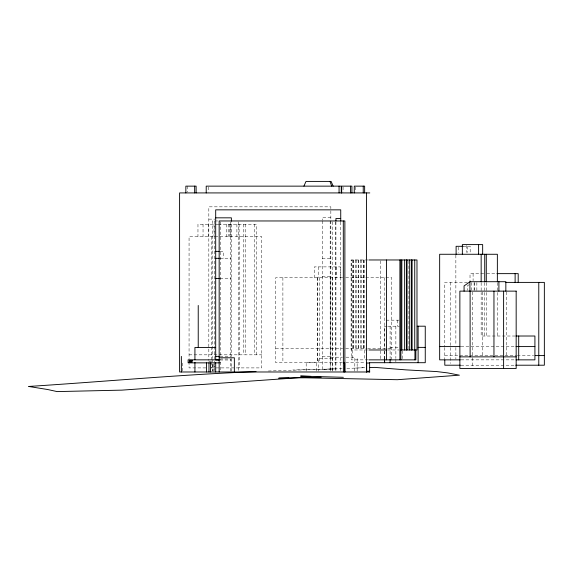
<?xml version="1.0" encoding="UTF-8"?>
<svg xmlns="http://www.w3.org/2000/svg" width="573" height="573" viewBox="0 0 573 573"><rect width="100%" height="100%" fill="white"/><g stroke="black" fill="none" stroke-linecap="round" stroke-linejoin="round"><path stroke-width="0.43" stroke-dasharray="2.87 2.15" d="M469.351 284.523L467.346 285.934L467.346 290.26M268.35 371.003L334.109 368.912L292.867 369.965M355.339 368.088L365.094 367.694L345.576 368.475M324.275 369.306L342.074 368.604M330.843 217.425L322.234 217.425L322.234 220.082M208.823 219.13L214.975 219.13M217.711 220.963L212.461 220.963L212.461 358.576M218.077 224.215L197.964 224.215L197.964 236.613M218.292 224.215L256.21 224.215L256.21 354.83M463.02 246.304L470.182 246.304L470.182 252.5M219.968 251.361L223.398 251.361L223.398 258.33M219.968 258.33L231.377 258.33M322.234 258.409L330.843 258.409M368.067 259.97L351.113 259.97L351.113 349.974L368.067 349.974M483.712 273.636L470.018 273.636L470.018 280.641M486.821 273.636L496.547 273.636M322.234 276.229L330.843 276.229M342.675 277.654L275.685 277.654L275.685 362.702L342.675 362.702M345.72 277.654L391.76 277.654L391.76 362.702M220.046 278.535L231.377 278.535M467.375 282.396L444.791 282.396L444.791 346.658M386.152 320.164L399.331 320.164M386.968 326.195L384.619 326.195L384.619 350.182M387.749 326.195L399.331 326.195M515.249 336.014L481.155 336.014L481.155 292.474M460.971 346.586L515.378 346.586M390.098 347.381L398.851 347.381M275.685 348.577L342.675 348.577M345.72 348.577L366.906 348.577M367.665 348.577L391.76 348.577M387.556 349.974L399.009 349.974M189.061 354.83L261.761 354.83M444.791 355.589L516.402 355.589M517.297 355.589L533.606 355.589M220.046 356.392L231.377 356.392L231.377 220.963M322.234 356.721L330.843 356.721M330.843 357.187L342.41 357.187M345.97 357.187L354.866 357.187L354.773 371.089M330.184 358.619L330.843 358.619L330.843 206.832L208.823 206.832L208.823 360.496M332.469 358.684L318.402 358.684L318.402 371.096M368.067 359.858L351.435 359.858L351.435 259.97M460.971 359.858L515.378 359.858M220.046 359.994L231.377 359.994M208.823 361.391L213.443 361.391M345.72 362.702L365.137 362.702M219.165 362.859L220.741 362.859M460.907 365.209L514.883 365.209M205.8 367.902L189.061 367.902L189.061 363.547M211.086 367.902L261.761 367.902L261.761 236.613L189.061 236.613L189.061 359.185M506.518 292.015L506.518 356.872M497.364 282.704L497.364 291.585M497.364 292.474L497.364 336.014M486.291 282.704L486.291 291.585M486.291 292.474L486.291 336.014M484.722 282.704L484.722 291.585M484.722 292.474L484.722 336.014M482.674 292.015L482.674 355.983M481.155 282.704L481.155 291.585M476.858 282.561L476.858 291.127M474.602 282.561L474.602 290.275M474.115 282.561L474.115 290.275M473.097 273.636L473.097 280.641M472.431 292.015L472.431 355.983M472.431 357.767L472.431 367.594M471.328 282.561L471.328 290.275M467.747 246.304L467.747 252.5M466.408 245.48L466.408 252.514M458.543 247.192L458.543 252.5M455.864 255.157L455.864 344.81M455.864 347.467L455.864 358.977M450.371 282.396L450.371 346.658M450.371 347.553L450.371 363.454M444.791 347.553L444.791 359.085M408.914 260.865L408.914 349.079M402.533 350.798L402.533 359.035M397.254 320.164L397.254 326.195M395.864 326.195L395.864 358.44M395.864 359.292L395.864 361.85M390.098 326.195L390.098 358.44M384.619 351.077L384.619 359.121M384.562 277.654L384.562 348.577M384.562 351.228L384.562 359.171M380.508 260.865L380.508 349.079M380.508 350.798L380.508 359.858M364.543 259.97L364.543 359.858M363.461 259.97L363.461 349.974M363.44 259.97L363.44 349.974M361.198 259.97L361.198 349.974M360.453 259.97L360.453 349.974M358.454 259.97L358.454 349.974M358.182 259.97L358.182 349.974M357.151 358.619L357.151 371.089M356.184 259.97L356.184 349.974M355.668 186.991L355.668 192.07M355.439 259.97L355.439 349.974M353.376 259.97L353.376 349.974M353.169 259.97L353.169 349.974M352.431 259.97L352.431 359.858M343.091 186.991L343.091 192.07M340.734 222.059L340.734 371.089M340.641 277.654L340.641 266.889L314.319 266.889L314.319 277.654M336.444 266.889L336.444 277.654M335.936 221.858L335.936 371.089M335.277 221.858L335.277 371.089M332.763 277.654L332.763 362.702M332.469 221.858L332.469 371.096M332.319 371.089L332.319 363.074L330.349 363.074L330.349 371.089M330.585 277.654L330.585 362.702M330.184 220.963L330.184 371.089M322.234 220.963L322.234 371.132M319.405 277.654L319.405 362.702M318.516 266.889L318.516 277.654M317.585 277.654L317.585 362.702M317.299 277.654L317.299 362.702M316.525 371.103L316.525 362.358L306.183 362.358L306.183 371.103M282.89 277.654L282.89 362.702M254.476 224.215L254.476 354.83M245.201 224.215L245.201 354.83M243.568 224.215L243.568 354.83M239.278 236.613L239.278 367.902M239.099 224.215L239.099 236.613M238.676 221.858L238.676 371.089M236.893 224.215L236.893 236.613M231.377 358.555L231.377 371.125M230.84 224.215L230.84 236.613M230.718 221.851L230.718 356.313M230.718 371.118L230.718 358.985L220.741 358.985L220.741 371.984M229.3 224.215L229.3 236.613M228.19 224.215L228.19 236.613M226.299 224.215L226.299 236.613M220.741 221.851L220.741 356.313M214.746 220.963L214.746 360.367M214.746 361.262L214.746 371.089M214.589 364.013L214.589 371.096M214.037 224.215L214.037 236.613M213.443 364.041L213.443 371.096M212.633 364.013L212.633 371.096M212.461 359.472L212.461 371.089M211.544 236.613L211.544 367.902M208.558 224.215L208.558 236.613M208.407 186.991L208.407 192.07M203.043 224.215L203.043 236.613M187.314 186.139L187.314 192.07M182.68 363.096L182.68 371.096"/><path stroke-width="0.86" d="M303.919 186.139L306.003 181.405L331.094 181.405L333.171 186.139M470.068 281.708L464.073 285.934L464.073 291.127M256.038 371.605C180.108 374.635 104.458 381.575 28.65 386.46L47.752 389.533L57.142 391.595L121.92 390.127L299.127 377.671L397.325 379.706L459.388 375.179L447.728 372.908L436.812 371.583L405.82 369.864L374.857 367.393L369.528 367.558M288.928 377.922L278.722 378.18L321.188 377.22M369.786 192.922L179.593 192.922L179.593 371.984L369.786 371.984M215.692 217.833L231.377 217.833L231.377 220.963M340.734 218.492L335.936 218.492L335.936 220.963M463.02 246.304L456.108 246.304L456.108 254.269M215.692 251.361L219.115 251.361M215.692 258.33L219.115 258.33M368.948 259.97L416.979 259.97L416.979 349.974L400.892 349.974M496.977 273.636L518.2 273.636L518.2 282.396M215.692 278.535L219.173 278.535M505.393 282.396L544.35 282.396L544.35 365.209L515.779 365.209M417.216 326.195L425.259 326.195L425.259 362.702L369.449 362.702M516.022 336.014L534.917 336.014L534.917 359.858L516.037 359.858M439.656 346.586L460.083 346.586M516.037 346.586L534.917 346.586M418.118 347.381L425.259 347.381M215.692 347.467L194.927 347.467L194.927 359.722M368.948 349.974L386.567 349.974M535.196 355.589L544.35 355.589M215.692 356.392L219.173 356.392M459.868 356.872L516.166 356.872M219.165 357.774L234.357 357.774L234.357 371.984M219.165 359.844L188.123 359.844L188.123 362.859L219.165 362.859M368.948 359.858L415.862 359.858L415.862 350.053M460.305 359.858L439.656 359.858L439.656 254.269L497.364 254.269L497.364 281.816M219.173 359.994L215.692 359.994L215.692 209.847L340.734 209.847L340.734 221.171M343.399 363.01L344.76 363.01L344.76 371.984M460.42 365.209L444.791 365.209L444.791 359.959M366.67 371.225L369.628 371.225M310.795 376.368L300.567 376.096L343.356 377.306M329.976 181.405L331.703 186.139M538.778 282.396L538.778 365.209M518.701 336.014L518.701 359.858M515.12 273.636L515.12 282.396M505.844 291.127L505.844 281.708L469.917 281.708L469.917 291.127M503.61 291.127L503.61 368.482M498.904 281.708L498.904 291.127M493.955 291.127L493.955 356.872M486.291 254.269L486.291 281.816M484.722 254.269L484.722 281.816M482.659 254.269L482.659 244.599L462.347 244.599L462.347 254.269M481.155 254.269L481.155 281.816M478.605 244.599L478.605 254.269M470.118 291.127L470.118 356.872M418.118 326.195L418.118 362.702M414.938 349.974L414.938 359.858M414.737 259.97L414.737 349.974M411.923 259.97L411.923 349.974M411.729 259.97L411.729 349.974M409.724 259.97L409.724 349.974M406.916 259.97L406.916 349.974M406.708 259.97L406.708 349.974M404.653 259.97L404.653 349.974M401.838 259.97L401.838 349.974M400.892 259.97L400.892 359.858M399.897 259.97L399.897 359.858M390.098 359.292L390.098 362.702M386.567 259.97L386.567 359.858M384.619 359.121L384.619 362.702M384.562 359.171L384.562 362.702M369.628 371.984L369.628 363.024L366.67 363.024L366.67 371.984M366.541 192.922L366.541 371.984M364.65 192.922L364.65 186.139L354.257 186.139L354.257 192.922M363.239 186.139L363.239 192.922M351.922 192.922L351.922 186.139L341.68 186.139L341.68 192.922M350.504 186.139L350.504 192.922M344.874 371.984L344.874 220.963L219.165 220.963L219.165 371.984M343.306 220.963L343.399 371.984M341.264 192.922L341.264 186.139L206.216 186.139L206.216 192.922M339.066 186.139L339.066 192.922M215.692 362.566L215.692 371.984M210.542 362.859L210.542 371.984M208.973 362.859L208.973 371.984M206.516 362.859L206.516 371.984M198.229 305.459L198.229 347.467M196.116 192.922L196.116 186.139L185.853 186.139L185.853 192.922M194.927 362.351L194.927 371.984M194.662 186.139L194.662 192.922M181.355 356.392L181.355 371.984M190.766 360.754L190.093 361.721L190.766 361.721L190.766 360.754M190.809 360.324L189.835 361.957L190.766 361.957L191.024 362.473L191.318 361.721L190.809 360.324M516.166 291.127L459.868 291.127L459.868 368.482L516.166 368.482L516.166 291.127M189.534 360.324L189.248 362.473L189.534 360.324M192.019 360.324L191.74 362.473L192.019 360.324"/></g></svg>
